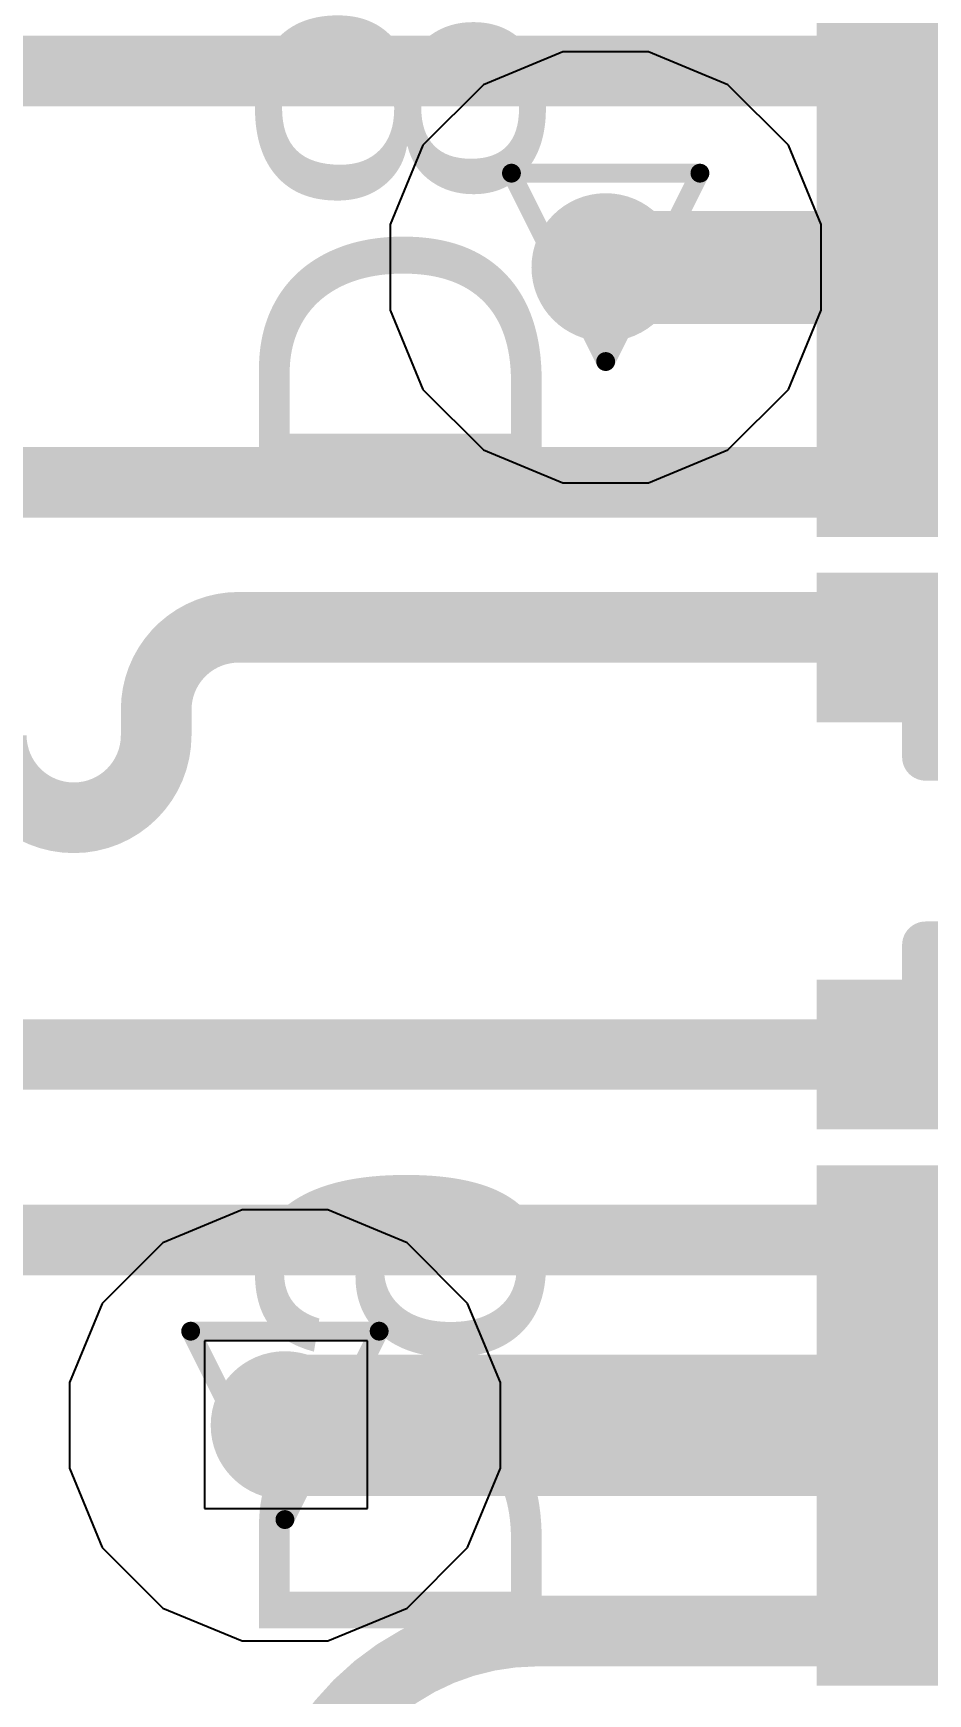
# Model space of a CAD drawing. Header units: inches. Extents: x -5 to 234, y -4 to 104.
# Drawn here: x 79.992 to 82.403, y 11.922 to 16.401 of the extents above; entities that cross this region are included whole.
import ezdxf

# ---------------------------------------------------------------- set-up
doc = ezdxf.new("R2010")
doc.units = ezdxf.units.IN
for name, color, linetype in [('Bottom Layer', 5, 'Continuous'), ('Bottom Overlay', 54, 'Continuous'), ('Bottom Paste', 16, 'Continuous'), ('Bottom Solder', 6, 'Continuous'), ('Drill Drawing', 1, 'Continuous'), ('GND', 16, 'Continuous'), ('POWER', 76, 'Continuous'), ('Top Layer', 1, 'Continuous'), ('Via Holes', 16, 'Continuous')]:
    doc.layers.add(name, color=color, linetype=linetype)
doc.styles.add('Arial', font='', dxfattribs={"height": 0.2})
doc.styles.get('Arial').set_extended_font_data('Arial')

# ---------------------------------------------------------------- blocks, each defined once
blk = doc.blocks.new('DFN2510_10L__B_114')
at = {"layer": 'Bottom Layer'}
for points in [[(-0.2999994, 2.10000088), (0.2999994, 2.10000088), (0.2999994, 1.90000128), (-0.2999994, 1.90000128)], [(0.50000154, 2.10000088), (1.10000034, 2.10000088), (1.10000034, 1.90000128), (0.50000154, 1.90000128)], [(-0.2999994, 1.59999934), (0.2999994, 1.59999934), (0.2999994, 1.39999974), (-0.2999994, 1.39999974)], [(0.50000154, 1.60000188), (1.10000034, 1.60000188), (1.10000034, 1.40000228), (0.50000154, 1.40000228)], [(-0.30000067, 1.20000268), (1.09999907, 1.20000268), (1.09999907, 0.80000348), (-0.30000067, 0.80000348)], [(-0.2999994, 0.5999987999999999), (0.2999994, 0.5999987999999999), (0.2999994, 0.3999992), (-0.2999994, 0.3999992)], [(0.50000154, 0.6000013399999999), (1.10000034, 0.6000013399999999), (1.10000034, 0.40000174), (0.50000154, 0.40000174)], [(-0.2999994, 0.0999998), (0.2999994, 0.0999998), (0.2999994, -0.0999998), (-0.2999994, -0.0999998)], [(0.50000154, 0.0999998), (1.10000034, 0.0999998), (1.10000034, -0.0999998), (0.50000154, -0.0999998)]]:
    blk.add_hatch(color=5, dxfattribs=at).paths.add_polyline_path(points)
at = {"layer": 'Bottom Paste'}
for points in [[(-0.2999994, 2.10000088), (0.2999994, 2.10000088), (0.2999994, 1.90000128), (-0.2999994, 1.90000128)], [(0.50000154, 2.10000088), (1.10000034, 2.10000088), (1.10000034, 1.90000128), (0.50000154, 1.90000128)], [(-0.2999994, 1.59999934), (0.2999994, 1.59999934), (0.2999994, 1.39999974), (-0.2999994, 1.39999974)], [(0.50000154, 1.60000188), (1.10000034, 1.60000188), (1.10000034, 1.40000228), (0.50000154, 1.40000228)], [(-0.30000067, 1.20000268), (1.09999907, 1.20000268), (1.09999907, 0.80000348), (-0.30000067, 0.80000348)], [(-0.2999994, 0.5999987999999999), (0.2999994, 0.5999987999999999), (0.2999994, 0.3999992), (-0.2999994, 0.3999992)], [(0.50000154, 0.6000013399999999), (1.10000034, 0.6000013399999999), (1.10000034, 0.40000174), (0.50000154, 0.40000174)], [(-0.2999994, 0.0999998), (0.2999994, 0.0999998), (0.2999994, -0.0999998), (-0.2999994, -0.0999998)], [(0.50000154, 0.0999998), (1.10000034, 0.0999998), (1.10000034, -0.0999998), (0.50000154, -0.0999998)]]:
    blk.add_hatch(color=16, dxfattribs=at).paths.add_polyline_path(points)
at = {"layer": 'Bottom Solder'}
for points in [[(-0.4015993999999999, 2.20160088), (0.4015993999999999, 2.20160088), (0.4015993999999999, 1.79840128), (-0.4015993999999999, 1.79840128)], [(0.39840154, 2.20160088), (1.20160034, 2.20160088), (1.20160034, 1.79840128), (0.39840154, 1.79840128)], [(-0.4015993999999999, 1.70159934), (0.4015993999999999, 1.70159934), (0.4015993999999999, 1.29839974), (-0.4015993999999999, 1.29839974)], [(0.39840154, 1.70160188), (1.20160034, 1.70160188), (1.20160034, 1.29840228), (0.39840154, 1.29840228)], [(-0.40160067, 1.30160268), (1.20159907, 1.30160268), (1.20159907, 0.69840348), (-0.40160067, 0.69840348)], [(-0.4015993999999999, 0.7015988), (0.4015993999999999, 0.7015988), (0.4015993999999999, 0.2983992), (-0.4015993999999999, 0.2983992)], [(0.39840154, 0.70160134), (1.20160034, 0.70160134), (1.20160034, 0.29840174), (0.39840154, 0.29840174)], [(-0.4015993999999999, 0.2015998), (0.4015993999999999, 0.2015998), (0.4015993999999999, -0.2015998), (-0.4015993999999999, -0.2015998)], [(0.39840154, 0.2015998), (1.20160034, 0.2015998), (1.20160034, -0.2015998), (0.39840154, -0.2015998)]]:
    blk.add_hatch(color=6, dxfattribs=at).paths.add_polyline_path(points)
at = {"layer": 'Bottom Overlay'}
for points in [[(0.9079992, 2.295398, 0.127, 0.127, 0), (-0.1080008, 2.295398, 0.127, 0.127, 0)], [(-0.1080008, 2.295398, 0.127, 0.127, 0), (-0.1080008, 2.193798, 0.127, 0.127, 0)], [(0.9079992, 2.295398, 0.127, 0.127, 0), (0.9079992, 2.193798, 0.127, 0.127, 0)], [(-0.5652008, 0.11100308, 0.127, 0.127, 0), (-0.5652008, -0.14299692, 0.127, 0.127, 0)], [(-0.4382008, -0.01599692, 0.127, 0.127, 0), (-0.5652008, 0.11100308, 0.127, 0.127, 0)], [(-0.4382008, -0.01599692, 0.127, 0.127, 0), (-0.5652008, -0.14299692, 0.127, 0.127, 0)], [(-0.1080008, -0.19379692, 0.127, 0.127, 0), (-0.1080008, -0.29539692, 0.127, 0.127, 0)], [(0.9079992, -0.19379692, 0.127, 0.127, 0), (0.9079992, -0.29539692, 0.127, 0.127, 0)], [(0.9079992, -0.29539692, 0.127, 0.127, 0), (-0.1080008, -0.29539692, 0.127, 0.127, 0)]]:
    blk.add_lwpolyline(points, format="xyseb", dxfattribs=at)
for points in [[(-0.1397508, 2.295398, 0.0635, 0.0635, 1), (-0.0762508, 2.295398, 0.0635, 0.0635, 1)], [(-0.1397508, 2.295398, 0.0635, 0.0635, 1), (-0.0762508, 2.295398, 0.0635, 0.0635, 1)], [(0.8762492, 2.295398, 0.0635, 0.0635, 1), (0.9397492000000001, 2.295398, 0.0635, 0.0635, 1)], [(0.8762492, 2.295398, 0.0635, 0.0635, 1), (0.9397492000000001, 2.295398, 0.0635, 0.0635, 1)], [(-0.1397508, 2.193798, 0.0635, 0.0635, 1), (-0.0762508, 2.193798, 0.0635, 0.0635, 1)], [(0.8762492, 2.193798, 0.0635, 0.0635, 1), (0.9397492000000001, 2.193798, 0.0635, 0.0635, 1)], [(-0.5969507999999999, 0.11100308, 0.0635, 0.0635, 1), (-0.5334508, 0.11100308, 0.0635, 0.0635, 1)], [(-0.5969507999999999, 0.11100308, 0.0635, 0.0635, 1), (-0.5334508, 0.11100308, 0.0635, 0.0635, 1)], [(-0.4699508, -0.01599692, 0.0635, 0.0635, 1), (-0.4064507999999999, -0.01599692, 0.0635, 0.0635, 1)], [(-0.4699508, -0.01599692, 0.0635, 0.0635, 1), (-0.4064507999999999, -0.01599692, 0.0635, 0.0635, 1)], [(-0.5969507999999999, -0.14299692, 0.0635, 0.0635, 1), (-0.5334508, -0.14299692, 0.0635, 0.0635, 1)], [(-0.5969507999999999, -0.14299692, 0.0635, 0.0635, 1), (-0.5334508, -0.14299692, 0.0635, 0.0635, 1)], [(-0.1397508, -0.19379692, 0.0635, 0.0635, 1), (-0.0762508, -0.19379692, 0.0635, 0.0635, 1)], [(0.8762492, -0.19379692, 0.0635, 0.0635, 1), (0.9397492000000001, -0.19379692, 0.0635, 0.0635, 1)], [(-0.1397508, -0.29539692, 0.0635, 0.0635, 1), (-0.0762508, -0.29539692, 0.0635, 0.0635, 1)], [(-0.1397508, -0.29539692, 0.0635, 0.0635, 1), (-0.0762508, -0.29539692, 0.0635, 0.0635, 1)], [(0.8762492, -0.29539692, 0.0635, 0.0635, 1), (0.9397492000000001, -0.29539692, 0.0635, 0.0635, 1)], [(0.8762492, -0.29539692, 0.0635, 0.0635, 1), (0.9397492000000001, -0.29539692, 0.0635, 0.0635, 1)]]:
    blk.add_lwpolyline(points, format="xyseb", close=True, dxfattribs=at)
blk = doc.blocks.new('DFN2510_10L__B_115')
at = {"layer": 'Bottom Layer'}
for points in [[(-0.2999994, 2.10000088), (0.2999994, 2.10000088), (0.2999994, 1.90000128), (-0.2999994, 1.90000128)], [(0.50000154, 2.10000088), (1.10000034, 2.10000088), (1.10000034, 1.90000128), (0.50000154, 1.90000128)], [(-0.2999994, 1.59999934), (0.2999994, 1.59999934), (0.2999994, 1.39999974), (-0.2999994, 1.39999974)], [(0.50000154, 1.60000188), (1.10000034, 1.60000188), (1.10000034, 1.40000228), (0.50000154, 1.40000228)], [(-0.30000067, 1.20000268), (1.09999907, 1.20000268), (1.09999907, 0.80000348), (-0.30000067, 0.80000348)], [(-0.2999994, 0.5999987999999999), (0.2999994, 0.5999987999999999), (0.2999994, 0.3999992), (-0.2999994, 0.3999992)], [(0.50000154, 0.6000013399999999), (1.10000034, 0.6000013399999999), (1.10000034, 0.40000174), (0.50000154, 0.40000174)], [(-0.2999994, 0.0999998), (0.2999994, 0.0999998), (0.2999994, -0.0999998), (-0.2999994, -0.0999998)], [(0.50000154, 0.0999998), (1.10000034, 0.0999998), (1.10000034, -0.0999998), (0.50000154, -0.0999998)]]:
    blk.add_hatch(color=5, dxfattribs=at).paths.add_polyline_path(points)
at = {"layer": 'Bottom Paste'}
for points in [[(-0.2999994, 2.10000088), (0.2999994, 2.10000088), (0.2999994, 1.90000128), (-0.2999994, 1.90000128)], [(0.50000154, 2.10000088), (1.10000034, 2.10000088), (1.10000034, 1.90000128), (0.50000154, 1.90000128)], [(-0.2999994, 1.59999934), (0.2999994, 1.59999934), (0.2999994, 1.39999974), (-0.2999994, 1.39999974)], [(0.50000154, 1.60000188), (1.10000034, 1.60000188), (1.10000034, 1.40000228), (0.50000154, 1.40000228)], [(-0.30000067, 1.20000268), (1.09999907, 1.20000268), (1.09999907, 0.80000348), (-0.30000067, 0.80000348)], [(-0.2999994, 0.5999987999999999), (0.2999994, 0.5999987999999999), (0.2999994, 0.3999992), (-0.2999994, 0.3999992)], [(0.50000154, 0.6000013399999999), (1.10000034, 0.6000013399999999), (1.10000034, 0.40000174), (0.50000154, 0.40000174)], [(-0.2999994, 0.0999998), (0.2999994, 0.0999998), (0.2999994, -0.0999998), (-0.2999994, -0.0999998)], [(0.50000154, 0.0999998), (1.10000034, 0.0999998), (1.10000034, -0.0999998), (0.50000154, -0.0999998)]]:
    blk.add_hatch(color=16, dxfattribs=at).paths.add_polyline_path(points)
at = {"layer": 'Bottom Solder'}
for points in [[(-0.4015993999999999, 2.20160088), (0.4015993999999999, 2.20160088), (0.4015993999999999, 1.79840128), (-0.4015993999999999, 1.79840128)], [(0.39840154, 2.20160088), (1.20160034, 2.20160088), (1.20160034, 1.79840128), (0.39840154, 1.79840128)], [(-0.4015993999999999, 1.70159934), (0.4015993999999999, 1.70159934), (0.4015993999999999, 1.29839974), (-0.4015993999999999, 1.29839974)], [(0.39840154, 1.70160188), (1.20160034, 1.70160188), (1.20160034, 1.29840228), (0.39840154, 1.29840228)], [(-0.40160067, 1.30160268), (1.20159907, 1.30160268), (1.20159907, 0.69840348), (-0.40160067, 0.69840348)], [(-0.4015993999999999, 0.7015988), (0.4015993999999999, 0.7015988), (0.4015993999999999, 0.2983992), (-0.4015993999999999, 0.2983992)], [(0.39840154, 0.70160134), (1.20160034, 0.70160134), (1.20160034, 0.29840174), (0.39840154, 0.29840174)], [(-0.4015993999999999, 0.2015998), (0.4015993999999999, 0.2015998), (0.4015993999999999, -0.2015998), (-0.4015993999999999, -0.2015998)], [(0.39840154, 0.2015998), (1.20160034, 0.2015998), (1.20160034, -0.2015998), (0.39840154, -0.2015998)]]:
    blk.add_hatch(color=6, dxfattribs=at).paths.add_polyline_path(points)
at = {"layer": 'Bottom Overlay'}
for points in [[(-0.1080008, 2.295398, 0.127, 0.127, 0), (-0.1080008, 2.193798, 0.127, 0.127, 0)], [(0.9079992, 2.295398, 0.127, 0.127, 0), (-0.1080008, 2.295398, 0.127, 0.127, 0)], [(0.9079992, 2.295398, 0.127, 0.127, 0), (0.9079992, 2.193798, 0.127, 0.127, 0)], [(-0.4382008, -0.01599692, 0.127, 0.127, 0), (-0.5652008, 0.11100308, 0.127, 0.127, 0)], [(-0.5652008, 0.11100308, 0.127, 0.127, 0), (-0.5652008, -0.14299692, 0.127, 0.127, 0)], [(-0.4382008, -0.01599692, 0.127, 0.127, 0), (-0.5652008, -0.14299692, 0.127, 0.127, 0)], [(-0.1080008, -0.19379692, 0.127, 0.127, 0), (-0.1080008, -0.29539692, 0.127, 0.127, 0)], [(0.9079992, -0.19379692, 0.127, 0.127, 0), (0.9079992, -0.29539692, 0.127, 0.127, 0)], [(0.9079992, -0.29539692, 0.127, 0.127, 0), (-0.1080008, -0.29539692, 0.127, 0.127, 0)]]:
    blk.add_lwpolyline(points, format="xyseb", dxfattribs=at)
for points in [[(-0.1397508, 2.295398, 0.0635, 0.0635, 1), (-0.0762508, 2.295398, 0.0635, 0.0635, 1)], [(-0.1397508, 2.295398, 0.0635, 0.0635, 1), (-0.0762508, 2.295398, 0.0635, 0.0635, 1)], [(0.8762492, 2.295398, 0.0635, 0.0635, 1), (0.9397492000000001, 2.295398, 0.0635, 0.0635, 1)], [(0.8762492, 2.295398, 0.0635, 0.0635, 1), (0.9397492000000001, 2.295398, 0.0635, 0.0635, 1)], [(-0.1397508, 2.193798, 0.0635, 0.0635, 1), (-0.0762508, 2.193798, 0.0635, 0.0635, 1)], [(0.8762492, 2.193798, 0.0635, 0.0635, 1), (0.9397492000000001, 2.193798, 0.0635, 0.0635, 1)], [(-0.5969507999999999, 0.11100308, 0.0635, 0.0635, 1), (-0.5334508, 0.11100308, 0.0635, 0.0635, 1)], [(-0.5969507999999999, 0.11100308, 0.0635, 0.0635, 1), (-0.5334508, 0.11100308, 0.0635, 0.0635, 1)], [(-0.4699508, -0.01599692, 0.0635, 0.0635, 1), (-0.4064507999999999, -0.01599692, 0.0635, 0.0635, 1)], [(-0.4699508, -0.01599692, 0.0635, 0.0635, 1), (-0.4064507999999999, -0.01599692, 0.0635, 0.0635, 1)], [(-0.5969507999999999, -0.14299692, 0.0635, 0.0635, 1), (-0.5334508, -0.14299692, 0.0635, 0.0635, 1)], [(-0.5969507999999999, -0.14299692, 0.0635, 0.0635, 1), (-0.5334508, -0.14299692, 0.0635, 0.0635, 1)], [(-0.1397508, -0.19379692, 0.0635, 0.0635, 1), (-0.0762508, -0.19379692, 0.0635, 0.0635, 1)], [(0.8762492, -0.19379692, 0.0635, 0.0635, 1), (0.9397492000000001, -0.19379692, 0.0635, 0.0635, 1)], [(-0.1397508, -0.29539692, 0.0635, 0.0635, 1), (-0.0762508, -0.29539692, 0.0635, 0.0635, 1)], [(-0.1397508, -0.29539692, 0.0635, 0.0635, 1), (-0.0762508, -0.29539692, 0.0635, 0.0635, 1)], [(0.8762492, -0.29539692, 0.0635, 0.0635, 1), (0.9397492000000001, -0.29539692, 0.0635, 0.0635, 1)], [(0.8762492, -0.29539692, 0.0635, 0.0635, 1), (0.9397492000000001, -0.29539692, 0.0635, 0.0635, 1)]]:
    blk.add_lwpolyline(points, format="xyseb", close=True, dxfattribs=at)

msp = doc.modelspace()

# ---------------------------------------------------------------- hatches: boundary and pattern name
at = {"layer": 'Bottom Layer'}
h = msp.add_hatch(color=5, dxfattribs=at)
edge = h.paths.add_edge_path()
edge.add_arc((81.53509982, 15.76907438), 0.1999996, 0, 360)
h = msp.add_hatch(color=5, dxfattribs=at)
edge = h.paths.add_edge_path()
edge.add_arc((80.67055239999999, 12.6461393), 0.1999996, 0, 360)
at = {"layer": 'GND'}
h = msp.add_hatch(color=16, dxfattribs=at)
edge = h.paths.add_edge_path()
edge.add_arc((81.53509982, 15.76907438), 0.1999996, 0, 360)
h = msp.add_hatch(color=16, dxfattribs=at)
edge = h.paths.add_edge_path()
edge.add_arc((80.67055239999999, 12.6461393), 0.1999996, 0, 360)
at = {"layer": 'POWER'}
h = msp.add_hatch(color=76, dxfattribs=at)
edge = h.paths.add_edge_path()
edge.add_arc((81.53509982, 15.76907438), 0.1999996, 0, 360)
h = msp.add_hatch(color=76, dxfattribs=at)
edge = h.paths.add_edge_path()
edge.add_arc((80.67055239999999, 12.6461393), 0.1999996, 0, 360)
at = {"layer": 'Top Layer'}
h = msp.add_hatch(color=1, dxfattribs=at)
edge = h.paths.add_edge_path()
edge.add_arc((81.53509982, 15.76907438), 0.1999996, 0, 360)
h = msp.add_hatch(color=1, dxfattribs=at)
edge = h.paths.add_edge_path()
edge.add_arc((80.67055239999999, 12.6461393), 0.1999996, 0, 360)
at = {"layer": 'Via Holes'}
h = msp.add_hatch(color=7, dxfattribs=at)
edge = h.paths.add_edge_path()
edge.add_arc((81.53509982, 15.76907438), 0.0999998, 0, 360)
h = msp.add_hatch(color=7, dxfattribs=at)
edge = h.paths.add_edge_path()
edge.add_arc((80.67055239999999, 12.6461393), 0.0999998, 0, 360)

# ---------------------------------------------------------------- linework, layer by layer
at = {"layer": 'Bottom Layer'}
for p, q in [((80.89301576, 12.87401794), (80.45343319999999, 12.87401794)), ((80.45343319999999, 12.87401794), (80.45343319999999, 12.42152202)), ((80.89301576, 12.42152202), (80.89301576, 12.87401794)), ((80.45343319999999, 12.42152202), (80.89301576, 12.42152202))]:
    msp.add_line(p, q, dxfattribs=at)
for points in [[(79.4223837, 16.29842816, 0.1905, 0.1905, 0), (80.10525, 16.29842816, 0.1905, 0.1905, 0)], [(80.10525, 16.29842816, 0.1905, 0.1905, 0), (82.13118956, 16.29842816, 0.1905, 0.1905, 0)], [(82.13118956, 16.29842562, 0.1905, 0.1905, -0.08849979100522996), (82.19706192, 16.28667304, 0.1905, 0.1905, 0)], [(82.19706192, 16.28667304, 0.1905, 0.1905, 0), (82.30084886, 16.24842572, 0.1905, 0.1905, 0)], [(82.30084886, 16.24842572, 0.1905, 0.1905, 0), (82.50559826, 16.24367592, 0.1905, 0.1905, 0)], [(81.53509982, 15.76907438, 0.3048, 0.3048, 0), (82.88019999999999, 15.76907438, 0.3048, 0.3048, 0)], [(82.19706192, 15.20067572, 0.1905, 0.1905, 0), (82.30084886, 15.23892304, 0.1905, 0.1905, 0)], [(77.993621, 15.18892314, 0.1905, 0.1905, 0), (82.13118956, 15.18892314, 0.1905, 0.1905, 0)], [(82.19706192, 15.20067572, 0.1905, 0.1905, -0.08849979100522991), (82.13118956, 15.18892314, 0.1905, 0.1905, 0)], [(80.32358078, 14.576171, 0.1905, 0.1905, -0.4142135623730951), (80.54583077999999, 14.798421, 0.1905, 0.1905, 0)], [(80.54583077999999, 14.798421, 0.1905, 0.1905, 0), (81.061052, 14.798421, 0.1905, 0.1905, 0)], [(81.061052, 14.798421, 0.1905, 0.1905, 0), (82.13118956, 14.798421, 0.1905, 0.1905, 0)], [(82.13118956, 14.798421, 0.1905, 0.1905, -0.08849979100522996), (82.19706192, 14.78666842, 0.1905, 0.1905, 0)], [(82.19706192, 14.78666842, 0.1905, 0.1905, 0), (82.30084886, 14.7484211, 0.1905, 0.1905, 0)], [(80.32358078, 14.50691028, 0.1905, 0.1905, 0), (80.32358078, 14.576171, 0.1905, 0.1905, 0)], [(80.32358078, 14.50691028, 0.1905, 0.1905, -0.9999999999999999), (79.87908078, 14.50691028, 0.1905, 0.1905, 0)], [(78.75943608, 13.64614238, 0.18999962, 0.18999962, 0), (82.50559826, 13.64614238, 0.18999962, 0.18999962, 0)], [(78.89648686, 13.14614084, 0.18999962, 0.18999962, 0), (82.50559826, 13.14614084, 0.18999962, 0.18999962, 0)], [(80.67055239999999, 12.6461393, 0.3809999999999999, 0.3809999999999999, 0), (82.8056002, 12.6461393, 0.3809999999999999, 0.3809999999999999, 0)], [(82.19706192, 12.10314064, 0.1905, 0.1905, 0), (82.30084886, 12.1413905, 0.1905, 0.1905, 0)], [(82.30084886, 12.1413905, 0.1905, 0.1905, 0), (82.50559826, 12.1461403, 0.1905, 0.1905, 0)], [(80.67055239999999, 11.41211586, 0.1905, 0.1905, -0.4142135623730951), (81.34982714, 12.0913906, 0.1905, 0.1905, 0)], [(81.34982714, 12.0913906, 0.1905, 0.1905, 0), (82.12977986, 12.0913906, 0.1905, 0.1905, 0)], [(82.12977986, 12.09138806, 0.1905, 0.1905, -0.000901700354440071), (82.13118956, 12.0913906, 0.1905, 0.1905, 0)], [(82.19706192, 12.10314064, 0.1905, 0.1905, -0.08849862935592732), (82.13118956, 12.0913906, 0.1905, 0.1905, 0)]]:
    msp.add_lwpolyline(points, format="xyseb", dxfattribs=at)
for points in [[(80.057625, 16.29842816, 0.09524999999999999, 0.09524999999999999, 1), (80.152875, 16.29842816, 0.09524999999999999, 0.09524999999999999, 1)], [(80.057625, 16.29842816, 0.09524999999999999, 0.09524999999999999, 1), (80.152875, 16.29842816, 0.09524999999999999, 0.09524999999999999, 1)], [(82.08356456, 16.29842816, 0.09524999999999999, 0.09524999999999999, 1), (82.17881455999999, 16.29842816, 0.09524999999999999, 0.09524999999999999, 1)], [(82.08356456, 16.29842562, 0.09524999999999999, 0.09524999999999999, 1), (82.17881455999999, 16.29842562, 0.09524999999999999, 0.09524999999999999, 1)], [(82.14943692, 16.28667304, 0.09524999999999999, 0.09524999999999999, 1), (82.24468692, 16.28667304, 0.09524999999999999, 0.09524999999999999, 1)], [(82.14943692, 16.28667304, 0.09524999999999999, 0.09524999999999999, 1), (82.24468692, 16.28667304, 0.09524999999999999, 0.09524999999999999, 1)], [(82.25322385999999, 16.24842572, 0.09524999999999999, 0.09524999999999999, 1), (82.34847386, 16.24842572, 0.09524999999999999, 0.09524999999999999, 1)], [(82.25322385999999, 16.24842572, 0.09524999999999999, 0.09524999999999999, 1), (82.34847386, 16.24842572, 0.09524999999999999, 0.09524999999999999, 1)], [(81.45889982, 15.76907438, 0.1524, 0.1524, 1), (81.61129981999999, 15.76907438, 0.1524, 0.1524, 1)], [(82.25322385999999, 15.23892304, 0.09524999999999999, 0.09524999999999999, 1), (82.34847386, 15.23892304, 0.09524999999999999, 0.09524999999999999, 1)], [(82.08356456, 15.18892314, 0.09524999999999999, 0.09524999999999999, 1), (82.17881455999999, 15.18892314, 0.09524999999999999, 0.09524999999999999, 1)], [(82.08356456, 15.18892314, 0.09524999999999999, 0.09524999999999999, 1), (82.17881455999999, 15.18892314, 0.09524999999999999, 0.09524999999999999, 1)], [(82.14943692, 15.20067572, 0.09524999999999999, 0.09524999999999999, 1), (82.24468692, 15.20067572, 0.09524999999999999, 0.09524999999999999, 1)], [(82.14943692, 15.20067572, 0.09524999999999999, 0.09524999999999999, 1), (82.24468692, 15.20067572, 0.09524999999999999, 0.09524999999999999, 1)], [(80.49820577999999, 14.798421, 0.09524999999999999, 0.09524999999999999, 1), (80.59345578, 14.798421, 0.09524999999999999, 0.09524999999999999, 1)], [(80.49820577999999, 14.798421, 0.09524999999999999, 0.09524999999999999, 1), (80.59345578, 14.798421, 0.09524999999999999, 0.09524999999999999, 1)], [(81.013427, 14.798421, 0.09524999999999999, 0.09524999999999999, 1), (81.108677, 14.798421, 0.09524999999999999, 0.09524999999999999, 1)], [(81.013427, 14.798421, 0.09524999999999999, 0.09524999999999999, 1), (81.108677, 14.798421, 0.09524999999999999, 0.09524999999999999, 1)], [(82.08356456, 14.798421, 0.09524999999999999, 0.09524999999999999, 1), (82.17881455999999, 14.798421, 0.09524999999999999, 0.09524999999999999, 1)], [(82.08356456, 14.798421, 0.09524999999999999, 0.09524999999999999, 1), (82.17881455999999, 14.798421, 0.09524999999999999, 0.09524999999999999, 1)], [(82.14943692, 14.78666842, 0.09524999999999999, 0.09524999999999999, 1), (82.24468692, 14.78666842, 0.09524999999999999, 0.09524999999999999, 1)], [(82.14943692, 14.78666842, 0.09524999999999999, 0.09524999999999999, 1), (82.24468692, 14.78666842, 0.09524999999999999, 0.09524999999999999, 1)], [(82.25322385999999, 14.7484211, 0.09524999999999999, 0.09524999999999999, 1), (82.34847386, 14.7484211, 0.09524999999999999, 0.09524999999999999, 1)], [(80.27595577999999, 14.576171, 0.09524999999999999, 0.09524999999999999, 1), (80.37120578, 14.576171, 0.09524999999999999, 0.09524999999999999, 1)], [(80.27595577999999, 14.576171, 0.09524999999999999, 0.09524999999999999, 1), (80.37120578, 14.576171, 0.09524999999999999, 0.09524999999999999, 1)], [(80.27595577999999, 14.50691028, 0.09524999999999999, 0.09524999999999999, 1), (80.37120578, 14.50691028, 0.09524999999999999, 0.09524999999999999, 1)], [(80.27595577999999, 14.50691028, 0.09524999999999999, 0.09524999999999999, 1), (80.37120578, 14.50691028, 0.09524999999999999, 0.09524999999999999, 1)], [(80.5753024, 12.6461393, 0.1905, 0.1905, 1), (80.76580239999998, 12.6461393, 0.1905, 0.1905, 1)], [(82.25322385999999, 12.1413905, 0.09524999999999999, 0.09524999999999999, 1), (82.34847386, 12.1413905, 0.09524999999999999, 0.09524999999999999, 1)], [(82.25322385999999, 12.1413905, 0.09524999999999999, 0.09524999999999999, 1), (82.34847386, 12.1413905, 0.09524999999999999, 0.09524999999999999, 1)], [(81.30220213999999, 12.0913906, 0.09524999999999999, 0.09524999999999999, 1), (81.39745214, 12.0913906, 0.09524999999999999, 0.09524999999999999, 1)], [(81.30220213999999, 12.0913906, 0.09524999999999999, 0.09524999999999999, 1), (81.39745214, 12.0913906, 0.09524999999999999, 0.09524999999999999, 1)], [(82.08215485999999, 12.0913906, 0.09524999999999999, 0.09524999999999999, 1), (82.17740486, 12.0913906, 0.09524999999999999, 0.09524999999999999, 1)], [(82.08215485999999, 12.09138806, 0.09524999999999999, 0.09524999999999999, 1), (82.17740486, 12.09138806, 0.09524999999999999, 0.09524999999999999, 1)], [(82.08356456, 12.0913906, 0.09524999999999999, 0.09524999999999999, 1), (82.17881455999999, 12.0913906, 0.09524999999999999, 0.09524999999999999, 1)], [(82.08356456, 12.0913906, 0.09524999999999999, 0.09524999999999999, 1), (82.17881455999999, 12.0913906, 0.09524999999999999, 0.09524999999999999, 1)], [(82.14943692, 12.10314064, 0.09524999999999999, 0.09524999999999999, 1), (82.24468692, 12.10314064, 0.09524999999999999, 0.09524999999999999, 1)], [(82.14943692, 12.10314064, 0.09524999999999999, 0.09524999999999999, 1), (82.24468692, 12.10314064, 0.09524999999999999, 0.09524999999999999, 1)]]:
    msp.add_lwpolyline(points, format="xyseb", close=True, dxfattribs=at)
at = {"layer": 'Drill Drawing'}
for points in [[(81.28109982, 16.02307438, 0.0508, 0.0508, 0), (81.78909981999999, 16.02307438, 0.0508, 0.0508, 0)], [(81.28109982, 16.02307438, 0.0508, 0.0508, 0), (81.53509982, 15.51507438, 0.0508, 0.0508, 0)], [(81.53509982, 15.51507438, 0.0508, 0.0508, 0), (81.78909981999999, 16.02307438, 0.0508, 0.0508, 0)], [(80.41655239999999, 12.9001393, 0.0508, 0.0508, 0), (80.9245524, 12.9001393, 0.0508, 0.0508, 0)], [(80.41655239999999, 12.9001393, 0.0508, 0.0508, 0), (80.67055239999999, 12.3921393, 0.0508, 0.0508, 0)], [(80.67055239999999, 12.3921393, 0.0508, 0.0508, 0), (80.9245524, 12.9001393, 0.0508, 0.0508, 0)]]:
    msp.add_lwpolyline(points, format="xyseb", dxfattribs=at)
for points in [[(81.26839982, 16.02307438, 0.0254, 0.0254, 1), (81.29379982, 16.02307438, 0.0254, 0.0254, 1)], [(81.26839982, 16.02307438, 0.0254, 0.0254, 1), (81.29379982, 16.02307438, 0.0254, 0.0254, 1)], [(81.77639982, 16.02307438, 0.0254, 0.0254, 1), (81.80179982, 16.02307438, 0.0254, 0.0254, 1)], [(81.77639982, 16.02307438, 0.0254, 0.0254, 1), (81.80179982, 16.02307438, 0.0254, 0.0254, 1)], [(81.52239981999999, 15.51507438, 0.0254, 0.0254, 1), (81.54779982, 15.51507438, 0.0254, 0.0254, 1)], [(81.52239981999999, 15.51507438, 0.0254, 0.0254, 1), (81.54779982, 15.51507438, 0.0254, 0.0254, 1)], [(80.4038524, 12.9001393, 0.0254, 0.0254, 1), (80.4292524, 12.9001393, 0.0254, 0.0254, 1)], [(80.4038524, 12.9001393, 0.0254, 0.0254, 1), (80.4292524, 12.9001393, 0.0254, 0.0254, 1)], [(80.9118524, 12.9001393, 0.0254, 0.0254, 1), (80.93725239999999, 12.9001393, 0.0254, 0.0254, 1)], [(80.9118524, 12.9001393, 0.0254, 0.0254, 1), (80.93725239999999, 12.9001393, 0.0254, 0.0254, 1)], [(80.6578524, 12.3921393, 0.0254, 0.0254, 1), (80.68325239999999, 12.3921393, 0.0254, 0.0254, 1)], [(80.6578524, 12.3921393, 0.0254, 0.0254, 1), (80.68325239999999, 12.3921393, 0.0254, 0.0254, 1)]]:
    msp.add_lwpolyline(points, format="xyseb", close=True, dxfattribs=at)
at = {"layer": 'POWER'}
for p, q in [((81.41953235999999, 16.35007398), (81.20598948, 16.26162102)), ((81.65066728, 16.35007398), (81.41953235999999, 16.35007398)), ((81.86421016, 16.26162102), (81.65066728, 16.35007398)), ((81.20598948, 16.26162102), (81.04255318, 16.09818472)), ((82.02764646, 16.09818472), (81.86421016, 16.26162102)), ((81.04255318, 16.09818472), (80.95410021999999, 15.88464184)), ((82.11609942, 15.88464184), (82.02764646, 16.09818472)), ((80.95410021999999, 15.88464184), (80.95410021999999, 15.65350692)), ((82.11609942, 15.65350692), (82.11609942, 15.88464184)), ((80.95410021999999, 15.65350692), (81.04255318, 15.43996404)), ((82.02764646, 15.43996404), (82.11609942, 15.65350692)), ((81.04255318, 15.43996404), (81.20598948, 15.27652774)), ((81.86421016, 15.27652774), (82.02764646, 15.43996404)), ((81.20598948, 15.27652774), (81.41953235999999, 15.18807478)), ((81.65066728, 15.18807478), (81.86421016, 15.27652774)), ((81.41953235999999, 15.18807478), (81.65066728, 15.18807478)), ((80.55498494, 13.2271389), (80.34144206, 13.13868594)), ((80.78611986, 13.2271389), (80.55498494, 13.2271389)), ((80.99966273999999, 13.13868594), (80.78611986, 13.2271389)), ((80.34144206, 13.13868594), (80.17800575999999, 12.97524964)), ((81.16309904, 12.97524964), (80.99966273999999, 13.13868594)), ((80.17800575999999, 12.97524964), (80.08955279999999, 12.76170676)), ((81.25155199999999, 12.76170676), (81.16309904, 12.97524964)), ((80.08955279999999, 12.76170676), (80.08955279999999, 12.53057184)), ((81.25155199999999, 12.53057184), (81.25155199999999, 12.76170676)), ((80.08955279999999, 12.53057184), (80.17800575999999, 12.31702896)), ((81.16309904, 12.31702896), (81.25155199999999, 12.53057184)), ((80.17800575999999, 12.31702896), (80.34144206, 12.15359266)), ((80.99966273999999, 12.15359266), (81.16309904, 12.31702896)), ((80.34144206, 12.15359266), (80.55498494, 12.0651397)), ((80.78611986, 12.0651397), (80.99966273999999, 12.15359266)), ((80.55498494, 12.0651397), (80.78611986, 12.0651397))]:
    msp.add_line(p, q, dxfattribs=at)

# ---------------------------------------------------------------- block references
at = {"rotation": 180}
for name, p in [('DFN2510_10L__B_115', (83.3055992, 16.74367746)), ('DFN2510_10L__B_114', (83.3055992, 13.64614238))]:
    msp.add_blockref(name, p, dxfattribs=at)

# ---------------------------------------------------------------- texts
at = {"layer": 'Bottom Overlay', "style": 'Arial', "text_generation_flag": 2}
for s, p in [('D8', (80.60061096, 15.13427758)), ('D9', (80.6006135, 12.01134504))]:
    msp.add_text(s, height=0.7619999999999999, rotation=270, dxfattribs=at).set_placement(p)

doc.saveas('drawing.dxf')
